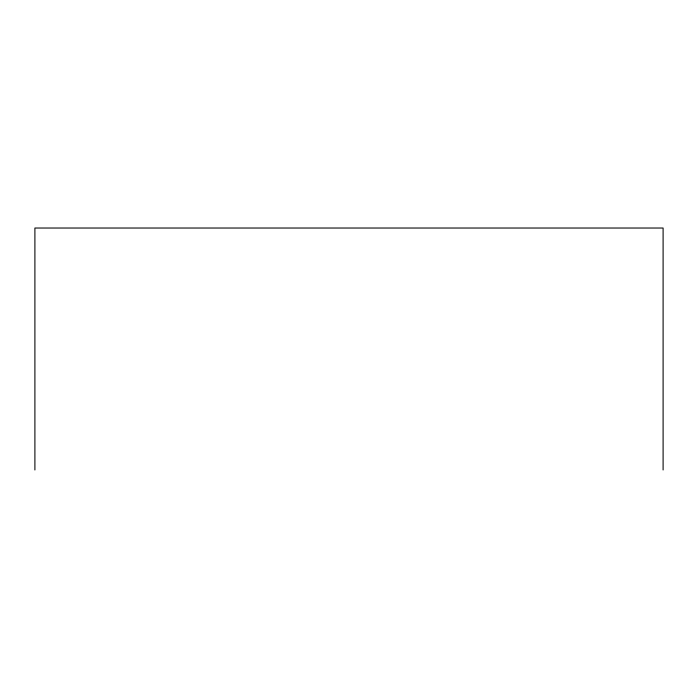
<?xml version="1.0" encoding="UTF-8"?>
<svg xmlns="http://www.w3.org/2000/svg" width="698" height="698" viewBox="0 0 698 698"><rect width="100%" height="100%" fill="white"/><g stroke="black" fill="none" stroke-linecap="round" stroke-linejoin="round"><path stroke-width="1.05" d="M663.1 469.972L663.1 228.028L34.9 228.028L34.9 469.972"/></g></svg>
